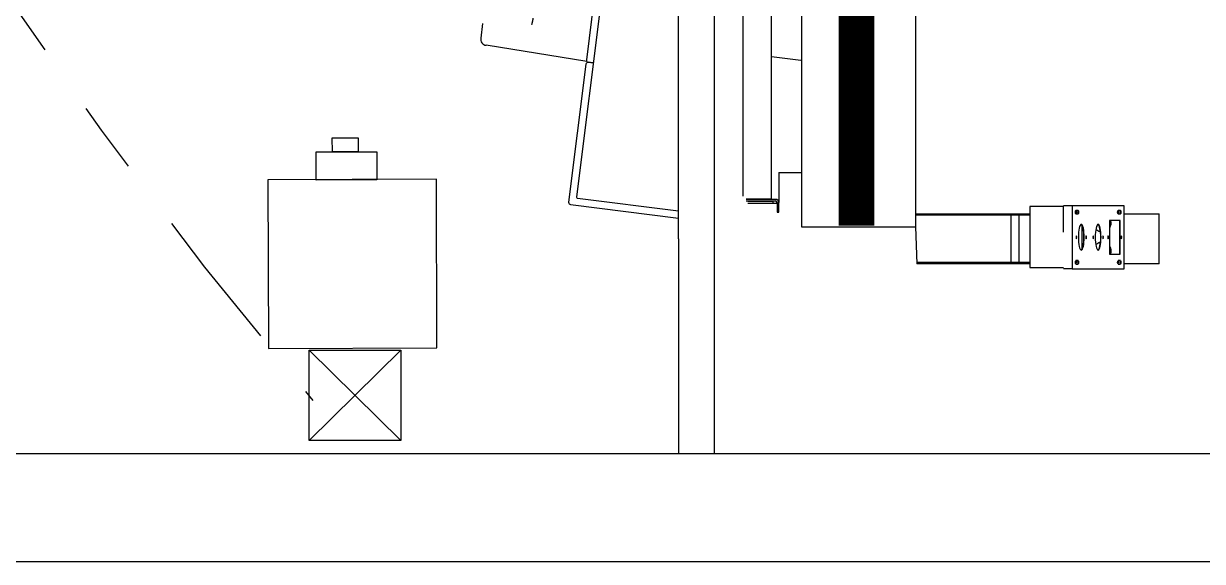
# Model space of a CAD drawing. Extents: x 16 to 124, y 36 to 90.
# Drawn here: x 57.683 to 59.328, y 36.622 to 37.372 of the extents above; entities that cross this region are included whole.
import ezdxf

# ---------------------------------------------------------------- set-up
doc = ezdxf.new("R2010")
doc.units = 0
doc.header["$LTSCALE"] = 0.02
doc.linetypes.add('DASHDOT', pattern=[1, 0.5, -0.25, 0, -0.25])
for name, color, linetype in [('ALARME', 2, 'DASHDOT'), ('CALHA', 160, 'CONTINUOUS'), ('CANALETAS', 4, 'CONTINUOUS'), ('CARENAGEM', 1, 'CONTINUOUS'), ('CONDUL', 5, 'CONTINUOUS'), ('PAREDES', 7, 'CONTINUOUS'), ('TOMADAS30', 5, 'CONTINUOUS')]:
    doc.layers.add(name, color=color, linetype=linetype)

msp = doc.modelspace()

# ---------------------------------------------------------------- linework, layer by layer
at = {"layer": 'ALARME', "ltscale": 20}
msp.add_arc((63.17537, 41.14229), 6.65964, 187.334806, 220.168491, dxfattribs=at)
at = {"layer": 'CALHA', "const_width": 0.05}
msp.add_lwpolyline([(58.8448, 47.55915), (58.8448, 37.09006)], dxfattribs=at)
at = {"layer": 'CANALETAS'}
msp.add_arc((56.37559, 34.29851), 4.48802, 37.25656, 136.95393, dxfattribs=at)
at = {"layer": 'CARENAGEM'}
for p, q in [((58.59636, 37.07198), (58.59636, 38.38207)), ((58.64636, 38.38207), (58.64636, 37.07198)), ((58.76796, 38.38689), (58.76796, 37.08869)), ((58.92706, 38.38779), (58.92706, 37.08869)), ((58.68636, 38.32257), (58.68636, 37.13148)), ((58.72636, 37.13198), (58.72636, 38.32207)), ((58.59636, 38.26417), (58.45417, 37.13053)), ((58.57931, 38.20854), (58.46804, 37.32149)), ((58.32303, 37.37216), (58.32049, 37.35187)), ((58.46872, 37.31919), (58.32798, 37.34186)), ((58.72636, 37.32638), (58.76706, 37.32127)), ((58.46729, 37.31554), (58.44315, 37.12305)), ((58.47759, 37.31727), (58.47064, 37.31814)), ((58.47064, 37.31814), (58.47759, 37.31727)), ((58.73636, 37.16443), (58.76706, 37.16443)), ((58.73636, 37.16443), (58.73636, 37.12248)), ((58.45573, 37.12852), (58.59636, 37.11088)), ((58.72636, 37.12748), (58.72636, 37.13198)), ((58.44575, 37.1197), (58.59636, 37.10081)), ((58.72636, 37.12748), (58.69086, 37.12748)), ((58.73186, 37.12698), (58.69086, 37.12698)), ((58.69086, 37.12473), (58.73186, 37.12473)), ((58.72861, 37.12398), (58.69311, 37.12398)), ((58.69311, 37.12173), (58.72861, 37.12173)), ((58.73411, 37.12123), (58.69686, 37.12123)), ((58.72861, 37.12173), (58.72861, 37.12398)), ((58.73411, 37.12248), (58.73411, 37.10898)), ((58.73636, 37.10898), (58.73636, 37.12248)), ((59.08676, 37.11698), (59.08676, 37.03198)), ((59.13393, 37.11698), (59.08676, 37.11698)), ((59.13393, 37.08109), (59.13393, 37.11808)), ((59.14563, 37.11808), (59.13393, 37.11808)), ((59.14563, 37.11808), (59.14563, 37.03008)), ((59.21851, 37.11808), (59.14563, 37.11808)), ((59.21851, 37.03008), (59.21851, 37.11808)), ((58.73411, 37.10898), (58.73636, 37.10898)), ((58.92706, 37.10698), (59.08676, 37.10698)), ((59.08676, 37.10473), (58.92706, 37.10473)), ((59.06052, 37.03923), (59.06052, 37.10473)), ((59.07136, 37.10473), (59.07136, 37.03923)), ((59.15429, 37.11158), (59.15091, 37.11158)), ((59.15091, 37.10658), (59.15429, 37.10658)), ((59.21266, 37.09758), (59.19781, 37.09758)), ((59.19781, 37.09758), (59.19781, 37.05058)), ((59.21322, 37.11158), (59.20985, 37.11158)), ((59.20985, 37.10658), (59.21322, 37.10658)), ((59.21178, 37.09758), (59.21178, 37.05058)), ((59.21266, 37.05058), (59.21266, 37.09758)), ((59.21851, 37.10698), (59.26741, 37.10698)), ((59.26741, 37.03698), (59.26741, 37.10698)), ((58.76796, 37.08869), (58.92706, 37.08869)), ((58.92706, 37.08869), (58.92906, 37.03698)), ((59.15964, 37.05832), (59.15964, 37.08983)), ((59.19781, 37.05058), (59.21266, 37.05058)), ((58.92906, 37.03923), (59.08676, 37.03923)), ((59.08676, 37.03698), (58.92906, 37.03698)), ((59.08676, 37.03198), (59.13393, 37.03198)), ((59.14563, 37.03008), (59.13393, 37.03008)), ((59.14563, 37.03008), (59.21851, 37.03008)), ((59.15429, 37.04158), (59.15091, 37.04158)), ((59.15091, 37.03658), (59.15429, 37.03658)), ((59.21322, 37.04158), (59.20985, 37.04158)), ((59.20985, 37.03658), (59.21322, 37.03658)), ((59.26741, 37.03698), (59.21851, 37.03698))]:
    msp.add_line(p, q, dxfattribs=at)
for centre, radius, start, end in [((58.47027, 37.31517), 0.003, 82.85046, 172.85046), ((58.47102, 37.32112), 0.003, 172.85046, 262.85046), ((58.84996, 37.1618), 0.0055, 225.57739, 270), ((58.84996, 37.1618), 0.0055, 225.57739, 270), ((58.45595, 37.13031), 0.0018, 172.85046, 262.85046), ((58.44613, 37.12267), 0.003, 172.85046, 262.85046), ((58.73186, 37.12248), 0.0045, 0, 90), ((58.73186, 37.12248), 0.00225, 0, 90)]:
    msp.add_arc(centre, radius, start, end, dxfattribs=at)
at = {"layer": 'CARENAGEM', "extrusion": (-2.16252e-45, -7.88861e-31, -1)}
for centre, major_axis in [((59.15091, 37.10908), (0, 0.0025)), ((59.15341, 37.10908), (0, -0.0025)), ((59.15429, 37.10908), (0, -0.0025)), ((59.20985, 37.10908), (0, 0.0025)), ((59.21235, 37.10908), (0, -0.0025)), ((59.21322, 37.10908), (0, -0.0025)), ((59.15091, 37.03908), (0, 0.0025)), ((59.15341, 37.03908), (0, -0.0025)), ((59.15429, 37.03908), (0, -0.0025)), ((59.20985, 37.03908), (0, 0.0025)), ((59.21235, 37.03908), (0, -0.0025)), ((59.21322, 37.03908), (0, -0.0025))]:
    msp.add_ellipse(centre, major_axis=major_axis, ratio=0.2249511, start_param=3.1415927, end_param=6.2831853, dxfattribs=at)
at = {"layer": 'CARENAGEM', "extrusion": (-5.71555e-44, -1.18329e-30, -1)}
for centre in [(59.15175, 37.10948), (59.21068, 37.10948), (59.15175, 37.03948), (59.21068, 37.03948)]:
    msp.add_ellipse(centre, major_axis=(0, -0.00165), ratio=0.2249511, start_param=3.1415927, end_param=9.424778, dxfattribs=at)
at = {"layer": 'CARENAGEM', "extrusion": (-5.7139e-44, -1.18329e-30, -1)}
for centre, start_param, end_param in [((59.1877, 37.09398), 4.4202685, 5.3040456), ((59.1877, 37.09398), 0.2369224, 0.8070054), ((59.1877, 37.05498), 2.3207486, 2.9116239), ((59.1877, 37.05498), 4.1207324, 5.0720744)]:
    msp.add_ellipse(centre, major_axis=(0, -0.0125), ratio=0.9743701, start_param=start_param, end_param=end_param, dxfattribs=at)
at = {"layer": 'CARENAGEM', "extrusion": (-2.15158e-45, -7.88861e-31, -1)}
for centre, start_param, end_param in [((59.15856, 37.07408), 3.1415927, 9.424778), ((59.15768, 37.07408), 3.2500923, 4.712389), ((59.18207, 37.07408), 3.1415927, 9.424778), ((59.18119, 37.07408), 3.2500923, 4.712389), ((59.15768, 37.07408), 4.712389, 6.1746857), ((59.18119, 37.07408), 4.712389, 6.1746857)]:
    msp.add_ellipse(centre, major_axis=(0, -0.018), ratio=0.2249511, start_param=start_param, end_param=end_param, dxfattribs=at)
at = {"layer": 'CARENAGEM', "extrusion": (-3.22736e-45, -1.18329e-30, -1)}
for centre in [(59.15174, 37.07408), (59.16538, 37.07408), (59.17525, 37.07408), (59.18888, 37.07408), (59.19599, 37.07408), (59.21448, 37.07408)]:
    msp.add_ellipse(centre, major_axis=(0, -0.002), ratio=0.2249511, start_param=3.1415927, end_param=9.424778, dxfattribs=at)
at = {"layer": 'CARENAGEM'}
for points, degree, knots in [([(58.39173, 37.37076), (58.39173, 37.37076), (58.39173, 37.37076), (58.39174, 37.37076), (58.39174, 37.37077), (58.39175, 37.37079), (58.39176, 37.37081), (58.39177, 37.37083), (58.39178, 37.37085), (58.39179, 37.37088), (58.39181, 37.37092), (58.39182, 37.37095), (58.39184, 37.37099), (58.39186, 37.37104), (58.39188, 37.37108), (58.3919, 37.37113), (58.39192, 37.37119), (58.39194, 37.37126), (58.39197, 37.37132), (58.392, 37.37139), (58.39202, 37.37147), (58.39205, 37.37155), (58.39208, 37.37163), (58.39211, 37.37171), (58.39214, 37.3718), (58.39217, 37.37189), (58.3922, 37.37198), (58.39224, 37.37209), (58.39227, 37.37221), (58.39231, 37.37233), (58.39235, 37.37245), (58.39238, 37.37258), (58.39242, 37.37271), (58.39246, 37.37284), (58.3925, 37.37297), (58.39253, 37.37311), (58.39257, 37.37325), (58.39261, 37.3734), (58.39265, 37.37354), (58.39269, 37.37371), (58.39273, 37.37388), (58.39278, 37.37405), (58.39282, 37.37423), (58.39286, 37.37441), (58.3929, 37.37459), (58.39294, 37.37478), (58.39299, 37.37496), (58.39303, 37.37515), (58.39307, 37.37534), (58.39311, 37.37554), (58.39315, 37.37573), (58.39319, 37.37593), (58.39322, 37.37612), (58.39326, 37.37632), (58.3933, 37.37652), (58.39334, 37.37672), (58.39337, 37.37692), (58.39341, 37.37713), (58.39344, 37.37733), (58.39348, 37.37754), (58.39351, 37.37774), (58.39354, 37.37795), (58.39358, 37.37816), (58.39361, 37.37837), (58.39364, 37.37858), (58.39367, 37.37879), (58.3937, 37.379), (58.39373, 37.3792), (58.39376, 37.37941), (58.39378, 37.37962), (58.39381, 37.37982)], 1, [11.2873264, 11.2873264, 11.3476657, 11.4791035, 11.6105412, 11.741979, 11.8734168, 12.0197934, 12.16617, 12.3125465, 12.4589231, 12.6052997, 12.7516762, 12.8980528, 13.0444294, 13.190806, 13.3371825, 13.5034953, 13.669808, 13.8361207, 14.0024335, 14.1687462, 14.3350589, 14.5013717, 14.6676844, 14.8339971, 15.0003099, 15.1666226, 15.3600609, 15.5534993, 15.7469376, 15.940376, 16.1338143, 16.3272527, 16.520691, 16.7141294, 16.9075677, 17.1010061, 17.2944444, 17.4878828, 17.7049618, 17.9220408, 18.1391198, 18.3561988, 18.5732778, 18.7903569, 19.0074359, 19.2245149, 19.4415939, 19.6586729, 19.8757519, 20.092831, 20.30991, 20.5229298, 20.7359497, 20.9489696, 21.1619895, 21.3750093, 21.5880292, 21.8010491, 22.014069, 22.2270888, 22.4401087, 22.6531286, 22.8661485, 23.0791683, 23.2921882, 23.5052081, 23.712646, 23.9200839, 24.1275219, 24.3349598, 24.3349598]), ([(58.32049, 37.35187), (58.32034, 37.3507), (58.32042, 37.34952), (58.32104, 37.34726), (58.32156, 37.3462), (58.32299, 37.34434), (58.32387, 37.34356), (58.32583, 37.34242), (58.32688, 37.34204), (58.32797, 37.34186), (58.32798, 37.34186), (58.32798, 37.34186)], 3, [0, 0, 0, 0, 3.5158003, 3.5158003, 7.0316005, 7.0316005, 10.5474008, 10.5474008, 13.8380409, 13.8380409, 13.8651755, 13.8651755, 13.8651755, 13.8651755])]:
    msp.add_open_spline(points, degree=degree, knots=knots, dxfattribs=at)
at = {"layer": 'CONDUL'}
for p, q in [((58.08133, 36.79061), (58.08133, 36.91641)), ((58.08133, 36.79061), (58.20916, 36.91641)), ((58.08133, 36.91641), (58.20916, 36.79061)), ((58.08133, 36.91641), (58.20916, 36.91641)), ((58.20916, 36.91641), (58.20916, 36.79061)), ((58.20916, 36.79061), (58.08133, 36.79061))]:
    msp.add_line(p, q, dxfattribs=at)
at = {"layer": 'PAREDES'}
for p, q in [((58.59636, 37.07198), (58.59636, 36.77198)), ((58.64636, 37.07198), (58.64636, 36.77198)), ((59.15636, 36.77198), (56.44128, 36.77198)), ((59.70423, 36.77198), (59.15636, 36.77198)), ((56.44128, 36.62198), (59.15636, 36.62198)), ((59.15636, 36.62198), (59.76636, 36.62198))]:
    msp.add_line(p, q, dxfattribs=at)
at = {"layer": 'TOMADAS30'}
for p, q in [((58.11343, 37.21285), (58.14933, 37.21297)), ((58.1135, 37.19326), (58.11343, 37.21285)), ((58.14933, 37.21297), (58.1494, 37.19337)), ((58.09065, 37.19318), (58.17551, 37.19346)), ((58.09078, 37.15398), (58.09065, 37.19318)), ((58.1494, 37.19337), (58.1135, 37.19326)), ((58.17551, 37.19346), (58.17563, 37.15426)), ((58.25871, 37.15509), (58.02354, 37.15432)), ((58.02354, 37.15432), (58.02431, 36.91893)), ((58.17563, 37.15426), (58.09078, 37.15398)), ((58.25948, 36.91969), (58.25871, 37.15509)), ((58.02431, 36.91893), (58.25948, 36.91969))]:
    msp.add_line(p, q, dxfattribs=at)

doc.saveas('drawing.dxf')
